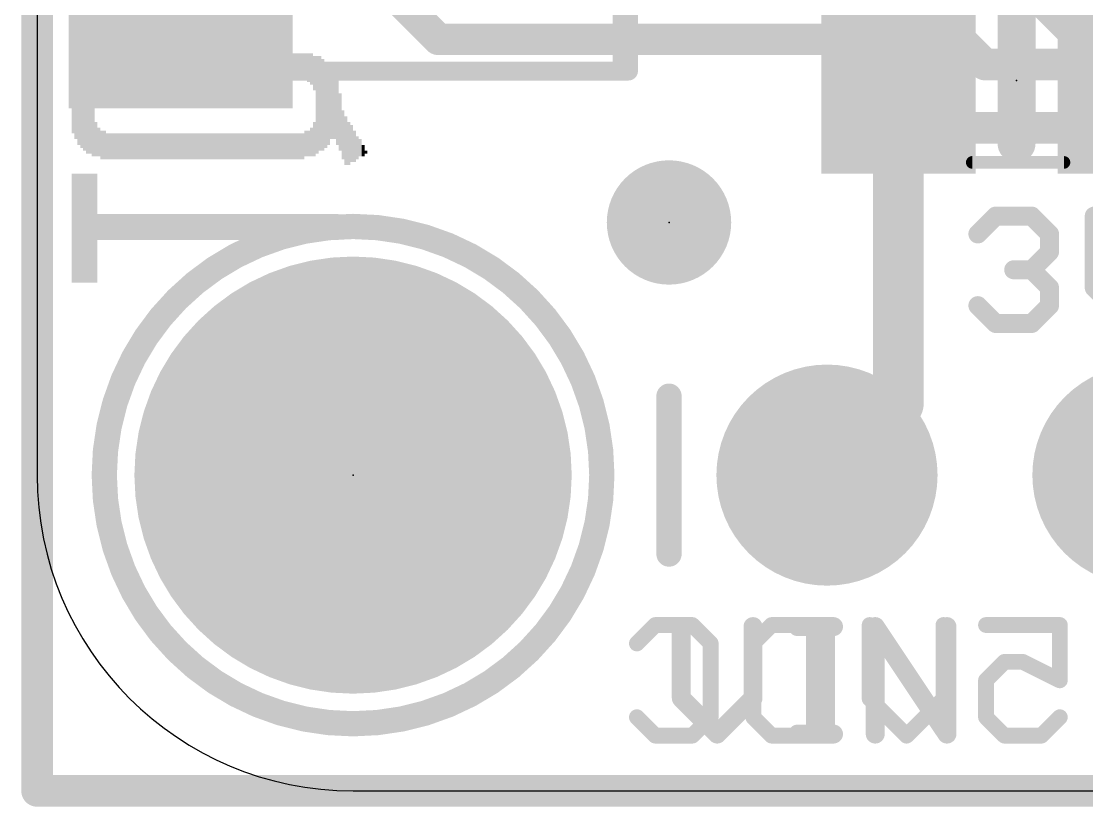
# Model space of a CAD drawing. Extents: x -0.1 to 25.5, y -0.1 to 17.9.
# Drawn here: x -0.13 to 8.44, y -0.13 to 6.19 of the extents above; entities that cross this region are included whole.
import ezdxf

# ---------------------------------------------------------------- set-up
doc = ezdxf.new("R2010")
doc.units = 0
for name, color, linetype in [('1', 12, 'CONTINUOUS'), ('16', 5, 'CONTINUOUS'), ('17', 110, 'CONTINUOUS'), ('20', 53, 'CONTINUOUS'), ('21', 40, 'CONTINUOUS'), ('22', 6, 'CONTINUOUS'), ('23', 40, 'CONTINUOUS'), ('51', 253, 'CONTINUOUS')]:
    doc.layers.add(name, color=color, linetype=linetype)

# ---------------------------------------------------------------- blocks, each defined once
blk = doc.blocks.new('RECT')
blk.add_solid([(-0.5, -0.5), (0.5, -0.5), (-0.5, 0.5), (0.5, 0.5)])
blk = doc.blocks.new('PIE')
at = {"const_width": 0.5}
blk.add_lwpolyline([(0, -0.25, 1), (0, 0.25, 1), (0, -0.25)], format="xyb", dxfattribs=at)
blk = doc.blocks.new('ROUNDP')
at = {"const_width": 0.5}
blk.add_lwpolyline([(0, -0.25, 1), (0, 0.25, 1), (0, -0.25)], format="xyb", dxfattribs=at)

msp = doc.modelspace()

# ---------------------------------------------------------------- linework, layer by layer
at = {"layer": '1'}
for points, const_width in [([(0, 0), (0, 17.78)], 0.254), ([(6.924, 7.2089), (6.924, 5.715)], 0.4064), ([(8.824, 5.715), (8.128, 6.411)], 0.4064), ([(6.924, 5.715), (6.924, 3.114)], 0.4064), ([(6.35, 2.54), (6.924, 3.114)], 0.4064), ([(25.4, 0), (0, 0)], 0.254)]:
    msp.add_lwpolyline(points, dxfattribs=dict(at, const_width=const_width))
for points, const_width in [([(7.0256, 5.715, 1), (6.8224, 5.715)], 0.2032), ([(6.8224, 5.715, 1), (7.0256, 5.715)], 0.2032), ([(6.9958, 3.0422, 1), (6.8522, 3.1858)], 0.2032), ([(6.8224, 3.114, 1), (7.0256, 3.114)], 0.2032), ([(6.2782, 2.6118, 1), (6.4218, 2.4682)], 0.2032), ([(0, 0.0635, 1), (0, -0.0635)], 0.127), ([(-0.0635, 0, 1), (0.0635, 0)], 0.127)]:
    msp.add_lwpolyline(points, format="xyb", dxfattribs=dict(at, const_width=const_width))
at = {"layer": '16', "const_width": 0.254}
for points in [[(0, 0), (0, 17.78)], [(7.62, 5.842), (6.477, 6.985)], [(2.667, 6.604), (3.2258, 6.0452)], [(3.2258, 6.0452), (6.5629, 6.0452)], [(6.5629, 6.0452), (7.2741, 5.334)], [(14.224, 5.842), (7.62, 5.842)], [(7.2741, 5.334), (15.494, 5.334)], [(25.4, 0), (0, 0)]]:
    msp.add_lwpolyline(points, dxfattribs=at)
at = {"layer": '16', "const_width": 0.127}
for points in [[(3.2258, 6.1087, 1), (3.2258, 5.9817)], [(6.6078, 6.0901, 1), (6.518, 6.0003)], [(6.5629, 5.9817, 1), (6.5629, 6.1087)], [(3.1809, 6.0003, 1), (3.2707, 6.0901)], [(7.62, 5.9055, 1), (7.62, 5.7785)], [(7.5751, 5.7971, 1), (7.6649, 5.8869)], [(7.2741, 5.3975, 1), (7.2741, 5.2705)], [(7.2292, 5.2891, 1), (7.319, 5.3789)], [(0, 0.0635, 1), (0, -0.0635)], [(-0.0635, 0, 1), (0.0635, 0)]]:
    msp.add_lwpolyline(points, format="xyb", dxfattribs=at)
at = {"layer": '20'}
for p, q in [((0, 15.24), (0, 2.54)), ((2.54, 0), (22.86, 0))]:
    msp.add_line(p, q, dxfattribs=at)
msp.add_arc((2.54, 2.54), 2.54, 180, 270, dxfattribs=at)
at = {"layer": '21'}
for points, const_width in [([(4.754, 6.99), (4.754, 5.79)], 0.1524), ([(7.874, 6.223), (7.874, 5.207)], 0.3048), ([(4.754, 5.79), (2.154, 5.79)], 0.1524), ([(7.5629, 4.4795), (7.707, 4.6235)], 0.1524), ([(7.707, 4.6235), (7.9951, 4.6235)], 0.1524), ([(7.9951, 4.6235), (8.1391, 4.4795)], 0.1524), ([(8.4984, 4.6235), (8.4984, 4.0473)], 0.1524), ([(8.1391, 4.4795), (8.1391, 4.3354)], 0.1524), ([(8.1391, 4.3354), (7.9951, 4.1914)], 0.1524), ([(7.9951, 4.1914), (7.851, 4.1914)], 0.1524), ([(7.9951, 4.1914), (8.1391, 4.0473)], 0.1524), ([(8.1391, 4.0473), (8.1391, 3.9033)], 0.1524), ([(8.4984, 4.0473), (8.7866, 3.7592)], 0.1524), ([(7.707, 3.7592), (7.5629, 3.9033)], 0.1524), ([(8.1391, 3.9033), (7.9951, 3.7592)], 0.1524), ([(7.9951, 3.7592), (7.707, 3.7592)], 0.1524), ([(5.1788, 1.3215), (5.1788, 0.7453)], 0.1524), ([(5.7551, 0.7453), (5.7551, 1.3215)], 0.1524), ([(6.1144, 1.3215), (6.4025, 1.3215)], 0.1524), ([(6.2584, 0.4572), (6.2584, 1.3215)], 0.1524), ([(6.738, 0.4572), (6.738, 1.3215)], 0.1524), ([(6.738, 1.3215), (7.3143, 0.4572)], 0.1524), ([(7.3143, 0.4572), (7.3143, 1.3215)], 0.1524), ([(5.1788, 0.7453), (5.467, 0.4572)], 0.1524), ([(5.467, 0.4572), (5.7551, 0.7453)], 0.1524), ([(6.1144, 0.4572), (6.4025, 0.4572)], 0.1524)]:
    msp.add_lwpolyline(points, dxfattribs=dict(at, const_width=const_width))
for points, const_width in [([(7.9502, 6.223, 1), (7.7978, 6.223)], 0.1524), ([(2.154, 5.8281, 1), (2.154, 5.7519)], 0.0762), ([(4.7159, 5.79, 1), (4.7921, 5.79)], 0.0762), ([(4.754, 5.7519, 1), (4.754, 5.8281)], 0.0762), ([(7.7978, 5.207, 1), (7.9502, 5.207)], 0.1524), ([(2.54, 0.54, 1), (2.54, 4.54, 1), (2.54, 0.54)], 0.2032), ([(7.707, 4.6616, 1), (7.707, 4.5854)], 0.0762), ([(7.7339, 4.5966, 1), (7.68, 4.6505)], 0.0762), ([(8.022, 4.6505, 1), (7.9681, 4.5966)], 0.0762), ([(7.9951, 4.5854, 1), (7.9951, 4.6616)], 0.0762), ([(8.5365, 4.6235, 1), (8.4603, 4.6235)], 0.0762), ([(7.536, 4.5064, 1), (7.5899, 4.4525)], 0.0762), ([(8.1772, 4.4795, 1), (8.101, 4.4795)], 0.0762), ([(8.1122, 4.4525, 1), (8.1661, 4.5064)], 0.0762), ([(8.101, 4.3354, 1), (8.1772, 4.3354)], 0.0762), ([(8.1661, 4.3085, 1), (8.1122, 4.3624)], 0.0762), ([(7.851, 4.2295, 1), (7.851, 4.1533)], 0.0762), ([(8.022, 4.2183, 1), (7.9681, 4.1644)], 0.0762), ([(7.9681, 4.2183, 1), (8.022, 4.1644)], 0.0762), ([(7.9951, 4.1533, 1), (7.9951, 4.2295)], 0.0762), ([(8.1772, 4.0473, 1), (8.101, 4.0473)], 0.0762), ([(8.1122, 4.0204, 1), (8.1661, 4.0743)], 0.0762), ([(8.5254, 4.0743, 1), (8.4715, 4.0204)], 0.0762), ([(8.4603, 4.0473, 1), (8.5365, 4.0473)], 0.0762), ([(7.5899, 3.9302, 1), (7.536, 3.8763)], 0.0762), ([(8.101, 3.9033, 1), (8.1772, 3.9033)], 0.0762), ([(8.1661, 3.8763, 1), (8.1122, 3.9302)], 0.0762), ([(7.707, 3.7973, 1), (7.707, 3.7211)], 0.0762), ([(7.68, 3.7323, 1), (7.7339, 3.7861)], 0.0762), ([(7.9681, 3.7861, 1), (8.022, 3.7323)], 0.0762), ([(7.9951, 3.7211, 1), (7.9951, 3.7973)], 0.0762), ([(5.2169, 1.3215, 1), (5.1407, 1.3215)], 0.0762), ([(5.7932, 1.3215, 1), (5.717, 1.3215)], 0.0762), ([(6.1144, 1.3596, 1), (6.1144, 1.2834)], 0.0762), ([(6.2965, 1.3215, 1), (6.2203, 1.3215)], 0.0762), ([(6.4025, 1.2834, 1), (6.4025, 1.3596)], 0.0762), ([(6.7697, 1.3427, 1), (6.7063, 1.3004)], 0.0762), ([(6.7761, 1.3215, 1), (6.6999, 1.3215)], 0.0762), ([(7.3524, 1.3215, 1), (7.2762, 1.3215)], 0.0762), ([(5.2058, 0.7723, 1), (5.1519, 0.7184)], 0.0762), ([(5.1407, 0.7453, 1), (5.2169, 0.7453)], 0.0762), ([(5.717, 0.7453, 1), (5.7932, 0.7453)], 0.0762), ([(5.782, 0.7184, 1), (5.7281, 0.7723)], 0.0762), ([(5.44, 0.4841, 1), (5.4939, 0.4303)], 0.0762), ([(5.44, 0.4303, 1), (5.4939, 0.4841)], 0.0762), ([(6.1144, 0.4953, 1), (6.1144, 0.4191)], 0.0762), ([(6.4025, 0.4191, 1), (6.4025, 0.4953)], 0.0762), ([(7.2826, 0.4361, 1), (7.346, 0.4783)], 0.0762), ([(6.2203, 0.4572, 1), (6.2965, 0.4572)], 0.0762), ([(6.6999, 0.4572, 1), (6.7761, 0.4572)], 0.0762), ([(7.2762, 0.4572, 1), (7.3524, 0.4572)], 0.0762)]:
    msp.add_lwpolyline(points, format="xyb", dxfattribs=dict(at, const_width=const_width))
at = {"layer": '22', "const_width": 0.127}
for points in [[(4.822, 1.186), (4.9703, 1.3343)], [(4.9703, 1.3343), (5.2669, 1.3343)], [(5.2669, 1.3343), (5.4152, 1.186)], [(5.7575, 1.186), (5.9058, 1.3343)], [(5.9058, 1.3343), (6.3507, 1.3343)], [(6.3507, 1.3343), (6.3507, 0.4445)], [(6.693, 0.7411), (6.693, 1.3343)], [(7.2862, 1.3343), (7.2862, 0.7411)], [(7.6285, 1.3343), (8.2217, 1.3343)], [(8.2217, 1.3343), (8.2217, 0.8894)], [(5.4152, 1.186), (5.4152, 0.5928)], [(5.7575, 0.5928), (5.7575, 1.186)], [(7.7768, 1.0377), (7.6285, 0.8894)], [(7.9251, 1.0377), (7.7768, 1.0377)], [(8.2217, 0.8894), (7.9251, 1.0377)], [(7.6285, 0.8894), (7.6285, 0.5928)], [(6.9896, 0.4445), (6.693, 0.7411)], [(7.2862, 0.7411), (6.9896, 0.4445)], [(4.9703, 0.4445), (4.822, 0.5928)], [(5.4152, 0.5928), (5.2669, 0.4445)], [(5.9058, 0.4445), (5.7575, 0.5928)], [(7.6285, 0.5928), (7.7768, 0.4445)], [(8.0734, 0.4445), (8.2217, 0.5928)], [(5.2669, 0.4445), (4.9703, 0.4445)], [(6.3507, 0.4445), (5.9058, 0.4445)], [(7.7768, 0.4445), (8.0734, 0.4445)]]:
    msp.add_lwpolyline(points, dxfattribs=at)
at = {"layer": '22', "const_width": 0.0635}
for points in [[(4.9703, 1.366, 1), (4.9703, 1.3025)], [(4.9927, 1.3118, 1), (4.9478, 1.3567)], [(5.2893, 1.3567, 1), (5.2444, 1.3118)], [(5.2669, 1.3025, 1), (5.2669, 1.366)], [(5.9058, 1.366, 1), (5.9058, 1.3025)], [(5.9282, 1.3118, 1), (5.8833, 1.3567)], [(6.3824, 1.3343, 1), (6.3189, 1.3343)], [(6.3507, 1.3025, 1), (6.3507, 1.366)], [(6.7248, 1.3343, 1), (6.6613, 1.3343)], [(7.3179, 1.3343, 1), (7.2544, 1.3343)], [(7.6285, 1.366, 1), (7.6285, 1.3025)], [(8.2535, 1.3343, 1), (8.19, 1.3343)], [(8.2217, 1.3025, 1), (8.2217, 1.366)], [(4.7995, 1.2084, 1), (4.8444, 1.1635)], [(5.4469, 1.186, 1), (5.3834, 1.186)], [(5.3927, 1.1635, 1), (5.4376, 1.2084)], [(5.7893, 1.186, 1), (5.7258, 1.186)], [(5.7351, 1.2084, 1), (5.78, 1.1635)], [(7.7768, 1.0694, 1), (7.7768, 1.0059)], [(7.7993, 1.0152, 1), (7.7544, 1.0601)], [(7.9393, 1.0661, 1), (7.9109, 1.0093)], [(7.9251, 1.0059, 1), (7.9251, 1.0694)], [(7.6603, 0.8894, 1), (7.5968, 0.8894)], [(7.6061, 0.9118, 1), (7.651, 0.8669)], [(8.2075, 0.861, 1), (8.2359, 0.9178)], [(8.19, 0.8894, 1), (8.2535, 0.8894)], [(6.6613, 0.7411, 1), (6.7248, 0.7411)], [(6.7155, 0.7635, 1), (6.6706, 0.7186)], [(7.2544, 0.7411, 1), (7.3179, 0.7411)], [(7.3086, 0.7186, 1), (7.2637, 0.7635)], [(4.8444, 0.6152, 1), (4.7995, 0.5703)], [(5.3834, 0.5928, 1), (5.4469, 0.5928)], [(5.4376, 0.5703, 1), (5.3927, 0.6152)], [(5.7258, 0.5928, 1), (5.7893, 0.5928)], [(5.78, 0.6152, 1), (5.7351, 0.5703)], [(7.651, 0.6152, 1), (7.6061, 0.5703)], [(7.5968, 0.5928, 1), (7.6603, 0.5928)], [(8.2442, 0.5703, 1), (8.1993, 0.6152)], [(4.9703, 0.4763, 1), (4.9703, 0.4128)], [(4.9478, 0.422, 1), (4.9927, 0.467)], [(5.2444, 0.467, 1), (5.2893, 0.422)], [(5.2669, 0.4128, 1), (5.2669, 0.4763)], [(5.9058, 0.4763, 1), (5.9058, 0.4128)], [(5.8833, 0.422, 1), (5.9282, 0.467)], [(6.3189, 0.4445, 1), (6.3824, 0.4445)], [(6.3507, 0.4128, 1), (6.3507, 0.4763)], [(6.9672, 0.467, 1), (7.0121, 0.422)], [(6.9672, 0.422, 1), (7.0121, 0.467)], [(7.7768, 0.4763, 1), (7.7768, 0.4128)], [(7.7544, 0.422, 1), (7.7993, 0.467)], [(8.051, 0.467, 1), (8.0959, 0.422)], [(8.0734, 0.4128, 1), (8.0734, 0.4763)]]:
    msp.add_lwpolyline(points, format="xyb", dxfattribs=at)
at = {"layer": '23'}
for p in [(7.874, 5.715), (5.08, 4.572), (2.54, 2.54)]:
    msp.add_point(p, dxfattribs=at)
at = {"layer": '51'}
for points, const_width in [([(0.454, 5.79), (0.454, 11.89)], 0.1524), ([(4.704, 11.89), (4.704, 5.79)], 0.1524), ([(4.704, 5.79), (0.454, 5.79)], 0.1524), ([(7.518, 5.055), (8.255, 5.055)], 0.1016), ([(5.08, 3.175), (5.08, 1.905)], 0.2032)]:
    msp.add_lwpolyline(points, dxfattribs=dict(at, const_width=const_width))
for points, const_width in [([(0.454, 5.8281, 1), (0.454, 5.7519)], 0.0762), ([(0.4159, 5.79, 1), (0.4921, 5.79)], 0.0762), ([(4.6659, 5.79, 1), (4.7421, 5.79)], 0.0762), ([(4.704, 5.7519, 1), (4.704, 5.8281)], 0.0762), ([(7.518, 5.0804, 1), (7.518, 5.0296)], 0.0508), ([(8.255, 5.0296, 1), (8.255, 5.0804)], 0.0508), ([(5.1308, 3.175, 1), (5.0292, 3.175)], 0.1016), ([(5.0292, 1.905, 1), (5.1308, 1.905)], 0.1016)]:
    msp.add_lwpolyline(points, format="xyb", dxfattribs=dict(at, const_width=const_width))

# ---------------------------------------------------------------- block references
at = {"layer": '1'}
for p, xscale, yscale in [((1.154, 6.09), 1.8, 1.2), ((6.924, 5.715), 1.24, 1.5), ((8.824, 5.715), 1.24, 1.5)]:
    msp.add_blockref('RECT', p, dxfattribs=dict(at, xscale=xscale, yscale=yscale))
msp.add_blockref('PIE', (5.08, 4.572), dxfattribs=at)
at = {"layer": '17', "xscale": 3.516, "yscale": 3.516}
msp.add_blockref('ROUNDP', (2.54, 2.54), dxfattribs=at)
msp.add_blockref('ROUNDP', (2.54, 2.54), dxfattribs=at)
at = {"layer": '17', "xscale": 1.778, "yscale": 1.778, "rotation": 90}
for p in [(6.35, 2.54), (6.35, 2.54), (8.89, 2.54), (8.89, 2.54)]:
    msp.add_blockref('ROUNDP', p, dxfattribs=at)
at = {"layer": '22', "rotation": 270}
for p, xscale, yscale in [((0.4502, 5.5067), 0.8077, 0.0231), ((0.4733, 5.7721), 0.2769, 0.0231), ((0.4964, 5.8064), 0.254, 0.0231), ((0.5196, 5.8179), 0.2311, 0.0231), ((0.5427, 5.8306), 0.2057, 0.0231), ((0.5658, 5.8306), 0.2057, 0.0231), ((0.5889, 5.8306), 0.2057, 0.0231), ((0.612, 5.8306), 0.2057, 0.0231), ((0.635, 5.8306), 0.2057, 0.0229), ((0.658, 5.842), 0.1829, 0.0231), ((0.6811, 5.842), 0.1829, 0.0231), ((0.7042, 5.842), 0.1829, 0.0231), ((0.7273, 5.842), 0.1829, 0.0231), ((0.7504, 5.842), 0.1829, 0.0231), ((0.7736, 5.842), 0.1829, 0.0231), ((0.7967, 5.842), 0.1829, 0.0231), ((0.8198, 5.842), 0.1829, 0.0231), ((0.8429, 5.842), 0.1829, 0.0231), ((0.866, 5.842), 0.1829, 0.0231), ((0.889, 5.842), 0.1829, 0.0229), ((0.912, 5.842), 0.1829, 0.0231), ((0.9351, 5.842), 0.1829, 0.0231), ((0.9582, 5.842), 0.1829, 0.0231), ((0.9813, 5.842), 0.1829, 0.0231), ((1.0044, 5.842), 0.1829, 0.0231), ((1.0276, 5.842), 0.1829, 0.0231), ((1.0507, 5.842), 0.1829, 0.0231), ((1.0738, 5.842), 0.1829, 0.0231), ((1.0969, 5.842), 0.1829, 0.0231), ((1.12, 5.842), 0.1829, 0.0231), ((1.143, 5.842), 0.1829, 0.0229), ((1.166, 5.842), 0.1829, 0.0231), ((1.1891, 5.842), 0.1829, 0.0231), ((1.2122, 5.842), 0.1829, 0.0231), ((1.2353, 5.842), 0.1829, 0.0231), ((1.2584, 5.842), 0.1829, 0.0231), ((1.2816, 5.842), 0.1829, 0.0231), ((1.3047, 5.842), 0.1829, 0.0231), ((1.3278, 5.842), 0.1829, 0.0231), ((1.3509, 5.842), 0.1829, 0.0231), ((1.374, 5.842), 0.1829, 0.0231), ((1.397, 5.842), 0.1829, 0.0229), ((1.42, 5.842), 0.1829, 0.0231), ((1.4431, 5.842), 0.1829, 0.0231), ((1.4662, 5.842), 0.1829, 0.0231), ((1.4893, 5.842), 0.1829, 0.0231), ((1.5124, 5.842), 0.1829, 0.0231), ((1.5356, 5.842), 0.1829, 0.0231), ((1.5587, 5.842), 0.1829, 0.0231), ((1.5818, 5.842), 0.1829, 0.0231), ((1.6049, 5.842), 0.1829, 0.0231), ((1.628, 5.842), 0.1829, 0.0231), ((1.651, 5.842), 0.1829, 0.0229), ((1.674, 5.842), 0.1829, 0.0231), ((1.6971, 5.842), 0.1829, 0.0231), ((1.7202, 5.842), 0.1829, 0.0231), ((1.7433, 5.842), 0.1829, 0.0231), ((1.7664, 5.842), 0.1829, 0.0231), ((1.7896, 5.842), 0.1829, 0.0231), ((1.8127, 5.842), 0.1829, 0.0231), ((1.8358, 5.842), 0.1829, 0.0231), ((1.8589, 5.842), 0.1829, 0.0231), ((1.882, 5.842), 0.1829, 0.0231), ((1.905, 5.842), 0.1829, 0.0229), ((1.928, 5.842), 0.1829, 0.0231), ((1.9511, 5.842), 0.1829, 0.0231), ((1.9742, 5.842), 0.1829, 0.0231), ((1.9973, 5.842), 0.1829, 0.0231), ((2.0204, 5.842), 0.1829, 0.0231), ((2.0436, 5.842), 0.1829, 0.0231), ((2.0667, 5.842), 0.1829, 0.0231), ((2.0898, 5.8306), 0.2057, 0.0231), ((2.1129, 5.8306), 0.2057, 0.0231), ((2.136, 5.8306), 0.2057, 0.0231), ((2.159, 5.8306), 0.2057, 0.0229), ((2.182, 5.8179), 0.2311, 0.0231), ((2.2051, 5.8064), 0.254, 0.0231), ((2.2282, 5.7721), 0.2769, 0.0231), ((2.2513, 5.5182), 0.7849, 0.0231), ((2.2744, 5.5296), 0.762, 0.0231), ((0.358, 5.5067), 0.6706, 0.0231), ((0.381, 5.5067), 0.7163, 0.0229), ((0.404, 5.5067), 0.762, 0.0231), ((0.4271, 5.5067), 0.762, 0.0231), ((2.2976, 5.5182), 0.7391, 0.0231), ((2.3207, 5.5182), 0.6934, 0.0231), ((2.3438, 5.5182), 0.6477, 0.0231), ((0.3118, 5.5194), 0.5537, 0.0231), ((0.3349, 5.5067), 0.6248, 0.0231), ((2.3669, 5.5309), 0.5766, 0.0231), ((2.39, 5.5194), 0.5537, 0.0231), ((0.2887, 5.508), 0.4394, 0.0231), ((2.413, 5.461), 0.5334, 0.0229), ((2.436, 5.3797), 0.4623, 0.0231), ((2.4591, 5.2769), 0.3937, 0.0231), ((2.4822, 5.2299), 0.3912, 0.0231), ((0.4733, 5.2413), 0.2769, 0.0231), ((0.4964, 5.2184), 0.2311, 0.0231), ((0.5196, 5.1956), 0.2311, 0.0231), ((0.5427, 5.1956), 0.2311, 0.0231), ((2.159, 5.207), 0.2083, 0.0229), ((2.182, 5.207), 0.2083, 0.0231), ((2.2051, 5.2184), 0.2311, 0.0231), ((2.2282, 5.2413), 0.2769, 0.0231), ((2.5053, 5.207), 0.3454, 0.0231), ((2.5284, 5.207), 0.2997, 0.0231), ((2.5516, 5.1841), 0.254, 0.0231), ((0.5658, 5.1841), 0.2083, 0.0231), ((0.5889, 5.1841), 0.2083, 0.0231), ((0.612, 5.1841), 0.2083, 0.0231), ((0.635, 5.1841), 0.2083, 0.0229), ((0.658, 5.1841), 0.2083, 0.0231), ((0.6811, 5.1841), 0.2083, 0.0231), ((0.7042, 5.1841), 0.2083, 0.0231), ((0.7273, 5.1841), 0.2083, 0.0231), ((0.7504, 5.1841), 0.2083, 0.0231), ((0.7736, 5.1841), 0.2083, 0.0231), ((0.7967, 5.1841), 0.2083, 0.0231), ((0.8198, 5.1841), 0.2083, 0.0231), ((0.8429, 5.1841), 0.2083, 0.0231), ((0.866, 5.1841), 0.2083, 0.0231), ((0.889, 5.1841), 0.2083, 0.0229), ((0.912, 5.1841), 0.2083, 0.0231), ((0.9351, 5.1841), 0.2083, 0.0231), ((0.9582, 5.1841), 0.2083, 0.0231), ((0.9813, 5.1841), 0.2083, 0.0231), ((1.0044, 5.1841), 0.2083, 0.0231), ((1.0276, 5.1841), 0.2083, 0.0231), ((1.0507, 5.1841), 0.2083, 0.0231), ((1.0738, 5.1841), 0.2083, 0.0231), ((1.0969, 5.1841), 0.2083, 0.0231), ((1.12, 5.1841), 0.2083, 0.0231), ((1.143, 5.1841), 0.2083, 0.0229), ((1.166, 5.1841), 0.2083, 0.0231), ((1.1891, 5.1841), 0.2083, 0.0231), ((1.2122, 5.1841), 0.2083, 0.0231), ((1.2353, 5.1841), 0.2083, 0.0231), ((1.2584, 5.1841), 0.2083, 0.0231), ((1.2816, 5.1841), 0.2083, 0.0231), ((1.3047, 5.1841), 0.2083, 0.0231), ((1.3278, 5.1841), 0.2083, 0.0231), ((1.3509, 5.1841), 0.2083, 0.0231), ((1.374, 5.1841), 0.2083, 0.0231), ((1.397, 5.1841), 0.2083, 0.0229), ((1.42, 5.1841), 0.2083, 0.0231), ((1.4431, 5.1841), 0.2083, 0.0231), ((1.4662, 5.1841), 0.2083, 0.0231), ((1.4893, 5.1841), 0.2083, 0.0231), ((1.5124, 5.1841), 0.2083, 0.0231), ((1.5356, 5.1841), 0.2083, 0.0231), ((1.5587, 5.1841), 0.2083, 0.0231), ((1.5818, 5.1841), 0.2083, 0.0231), ((1.6049, 5.1841), 0.2083, 0.0231), ((1.628, 5.1841), 0.2083, 0.0231), ((1.651, 5.1841), 0.2083, 0.0229), ((1.674, 5.1841), 0.2083, 0.0231), ((1.6971, 5.1841), 0.2083, 0.0231), ((1.7202, 5.1841), 0.2083, 0.0231), ((1.7433, 5.1841), 0.2083, 0.0231), ((1.7664, 5.1841), 0.2083, 0.0231), ((1.7896, 5.1841), 0.2083, 0.0231), ((1.8127, 5.1841), 0.2083, 0.0231), ((1.8358, 5.1841), 0.2083, 0.0231), ((1.8589, 5.1841), 0.2083, 0.0231), ((1.882, 5.1841), 0.2083, 0.0231), ((1.905, 5.1841), 0.2083, 0.0229), ((1.928, 5.1841), 0.2083, 0.0231), ((1.9511, 5.1841), 0.2083, 0.0231), ((1.9742, 5.1841), 0.2083, 0.0231), ((1.9973, 5.1841), 0.2083, 0.0231), ((2.0204, 5.1841), 0.2083, 0.0231), ((2.0436, 5.1841), 0.2083, 0.0231), ((2.0667, 5.1841), 0.2083, 0.0231), ((2.0898, 5.1841), 0.2083, 0.0231), ((2.1129, 5.1841), 0.2083, 0.0231), ((2.136, 5.1841), 0.2083, 0.0231), ((2.5747, 5.1727), 0.1854, 0.0231), ((2.5978, 5.1727), 0.1397, 0.0231), ((2.6209, 5.1486), 0.0914, 0.0231), ((2.644, 5.1372), 0.0229, 0.0231), ((0.2887, 4.5263), 0.8788, 0.0231), ((0.3118, 4.5263), 0.8788, 0.0231), ((0.3349, 4.5263), 0.8788, 0.0231), ((0.358, 4.5263), 0.8788, 0.0231), ((0.381, 4.5263), 0.8788, 0.0229), ((0.404, 4.5263), 0.8788, 0.0231), ((0.4271, 4.5263), 0.8788, 0.0231), ((0.4502, 4.5263), 0.8788, 0.0231), ((0.4733, 4.5263), 0.8788, 0.0231), ((0.4964, 4.5364), 0.2083, 0.0231), ((0.5196, 4.5364), 0.2083, 0.0231), ((0.5427, 4.5364), 0.2083, 0.0231), ((0.5658, 4.5364), 0.2083, 0.0231), ((0.5889, 4.5364), 0.2083, 0.0231), ((0.612, 4.5364), 0.2083, 0.0231), ((0.635, 4.5364), 0.2083, 0.0229), ((0.658, 4.5364), 0.2083, 0.0231), ((0.6811, 4.5364), 0.2083, 0.0231), ((0.7042, 4.5364), 0.2083, 0.0231), ((0.7273, 4.5364), 0.2083, 0.0231), ((0.7504, 4.5364), 0.2083, 0.0231), ((0.7736, 4.5364), 0.2083, 0.0231), ((0.7967, 4.5364), 0.2083, 0.0231), ((0.8198, 4.5364), 0.2083, 0.0231), ((0.8429, 4.5364), 0.2083, 0.0231), ((0.866, 4.5364), 0.2083, 0.0231), ((0.889, 4.5364), 0.2083, 0.0229), ((0.912, 4.5364), 0.2083, 0.0231), ((0.9351, 4.5364), 0.2083, 0.0231), ((0.9582, 4.5364), 0.2083, 0.0231), ((0.9813, 4.5364), 0.2083, 0.0231), ((1.0044, 4.5364), 0.2083, 0.0231), ((1.0276, 4.5364), 0.2083, 0.0231), ((1.0507, 4.5364), 0.2083, 0.0231), ((1.0738, 4.5364), 0.2083, 0.0231), ((1.0969, 4.5364), 0.2083, 0.0231), ((1.12, 4.5364), 0.2083, 0.0231), ((1.143, 4.5364), 0.2083, 0.0229), ((1.166, 4.5364), 0.2083, 0.0231), ((1.1891, 4.5364), 0.2083, 0.0231), ((1.2122, 4.5364), 0.2083, 0.0231), ((1.2353, 4.5364), 0.2083, 0.0231), ((1.2584, 4.5364), 0.2083, 0.0231), ((1.2816, 4.5364), 0.2083, 0.0231), ((1.3047, 4.5364), 0.2083, 0.0231), ((1.3278, 4.5364), 0.2083, 0.0231), ((1.3509, 4.5364), 0.2083, 0.0231), ((1.374, 4.5364), 0.2083, 0.0231), ((1.397, 4.5364), 0.2083, 0.0229), ((1.42, 4.5364), 0.2083, 0.0231), ((1.4431, 4.5364), 0.2083, 0.0231), ((1.4662, 4.5364), 0.2083, 0.0231), ((1.4893, 4.5364), 0.2083, 0.0231), ((1.5124, 4.5364), 0.2083, 0.0231), ((1.5356, 4.5364), 0.2083, 0.0231), ((1.5587, 4.5364), 0.2083, 0.0231), ((1.5818, 4.5364), 0.2083, 0.0231), ((1.6049, 4.5364), 0.2083, 0.0231), ((1.628, 4.5364), 0.2083, 0.0231), ((1.651, 4.5364), 0.2083, 0.0229), ((1.674, 4.5364), 0.2083, 0.0231), ((1.6971, 4.5364), 0.2083, 0.0231), ((1.7202, 4.5364), 0.2083, 0.0231), ((1.7433, 4.5364), 0.2083, 0.0231), ((1.7664, 4.5364), 0.2083, 0.0231), ((1.7896, 4.5364), 0.2083, 0.0231), ((1.8127, 4.5364), 0.2083, 0.0231), ((1.8358, 4.5364), 0.2083, 0.0231), ((1.8589, 4.5364), 0.2083, 0.0231), ((1.882, 4.5364), 0.2083, 0.0231), ((1.905, 4.5364), 0.2083, 0.0229), ((1.928, 4.5364), 0.2083, 0.0231), ((1.9511, 4.5364), 0.2083, 0.0231), ((1.9742, 4.5364), 0.2083, 0.0231), ((1.9973, 4.5364), 0.2083, 0.0231), ((2.0204, 4.5364), 0.2083, 0.0231), ((2.0436, 4.5364), 0.2083, 0.0231), ((2.0667, 4.5364), 0.2083, 0.0231), ((2.0898, 4.5364), 0.2083, 0.0231), ((2.1129, 4.5364), 0.2083, 0.0231), ((2.136, 4.5364), 0.2083, 0.0231), ((2.159, 4.5364), 0.2083, 0.0229), ((2.182, 4.5364), 0.2083, 0.0231), ((2.2051, 4.5364), 0.2083, 0.0231), ((2.2282, 4.5364), 0.2083, 0.0231), ((2.2513, 4.5364), 0.2083, 0.0231), ((2.2744, 4.5364), 0.2083, 0.0231), ((2.2976, 4.5364), 0.2083, 0.0231), ((2.3207, 4.5364), 0.2083, 0.0231), ((2.3438, 4.5364), 0.2083, 0.0231), ((2.3669, 4.5364), 0.2083, 0.0231), ((2.39, 4.5364), 0.2083, 0.0231), ((2.413, 4.5364), 0.2083, 0.0229)]:
    msp.add_blockref('RECT', p, dxfattribs=dict(at, xscale=xscale, yscale=yscale))
at = {"layer": '51'}
for p, xscale, yscale in [((7.1569, 5.7161), 0.7501, 1.4501), ((8.6047, 5.7161), 0.7501, 1.4501), ((6.35, 2.54), 0.508, 0.508)]:
    msp.add_blockref('RECT', p, dxfattribs=dict(at, xscale=xscale, yscale=yscale))

doc.saveas('drawing.dxf')
